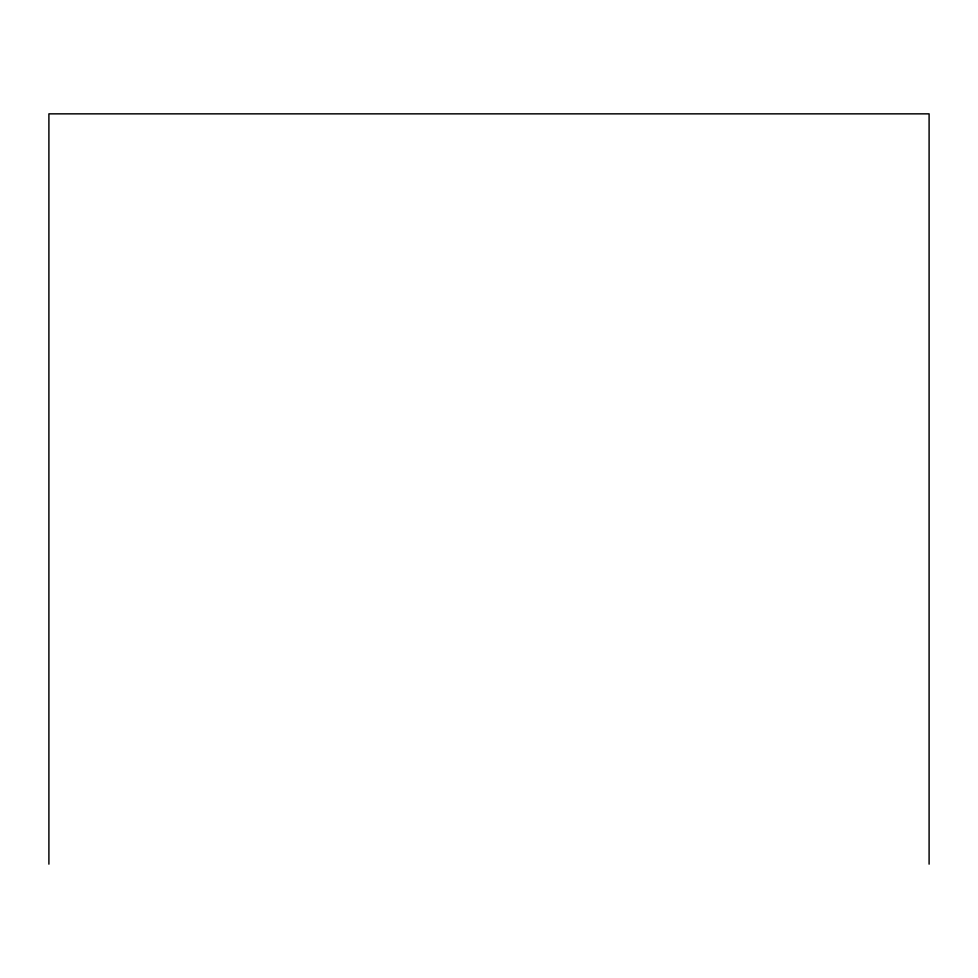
<?xml version="1.0" encoding="UTF-8"?>
<svg xmlns="http://www.w3.org/2000/svg" width="978" height="978" viewBox="0 0 978 978"><rect width="100%" height="100%" fill="white"/><g stroke="black" fill="none" stroke-linecap="round" stroke-linejoin="round"><path stroke-width="1.47" d="M929.1 864.149L929.1 113.851L48.9 113.851L48.9 864.149"/></g></svg>
